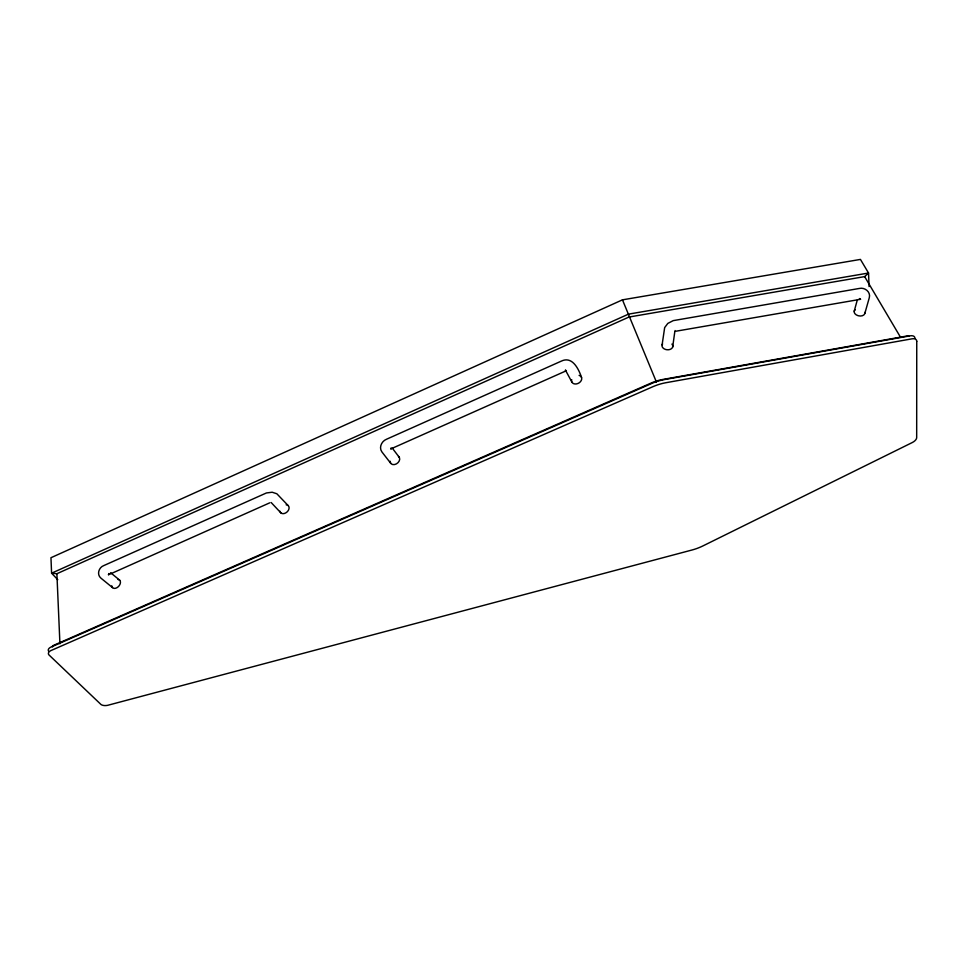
<?xml version="1.0" encoding="UTF-8"?>
<svg xmlns="http://www.w3.org/2000/svg" width="965" height="965" viewBox="0 0 965 965"><rect width="100%" height="100%" fill="white"/><g stroke="black" fill="none" stroke-linecap="round" stroke-linejoin="round"><path stroke-width="1.45" d="M108.478 574.621L108.985 573.512L108.538 574.766L269.778 502.813M662.111 344.831L664.668 327.569L667.804 323.42L673.208 320.633L859.296 288.463C864.761 287.075 870.997 291.997 869.272 297.799L864.857 313.372M672.677 347.014L674.788 331.791M391.102 447.941L390.849 449.051L391.139 448.496M854.194 311.273L857.258 300.115M869.067 286.569L868.536 273.023L628.505 314.132L51.591 573.198L56.887 573.717L628.951 317.051L864.652 276.617L868.536 273.023L860.442 259.416L622.461 299.838L50.964 557.722L51.591 573.198L57.767 579.688M674.993 331.345L675.09 330.537M391.175 448.761L565.406 371.163M676.127 331.188L860.539 299.295L859.525 298.631M860.478 299.138L859.417 298.547M112.519 587.589L100.915 578.131C96.512 574.525 98.792 567.384 103.762 565.599L266.461 492.946L272.19 492.234L276.859 493.778L288.077 505.491M565.538 370.234L566.346 370.898L565.357 370.21M110.637 572.715L119.708 580.23M271.165 502.524L280.924 512.934M390.68 463.236L381.911 451.922C378.618 447.458 381.694 441.102 386.495 439.256L561.232 361.163C572.354 355.675 578.686 369.04 581.545 377.448M392.381 448.255L399.196 457.217M52.556 646.876L52.508 646.803A2.207 1.194 -4.7 0 1 53.027 645.609L651.568 382.864A32.593 20.096 -22.8 0 1 662.593 379.498L907.582 335.892A2.232 1.267 -29 0 1 908.849 336.327M864.652 276.617L900.478 337.195M565.743 370.669L571.75 381.79M622.461 299.838L656.417 382.044M56.887 573.717L59.927 643.751M48.757 651.435A6.514 3.51 -4.8 0 1 50.542 647.286L651.749 383.443A37.056 22.774 -22.7 0 1 664.294 379.595L910.079 335.844A6.815 3.848 -28.9 0 1 914.953 338.341M398.497 456.481A5.223 3.872 -37.3 0 1 396.506 463.827A5.223 3.872 -37.3 0 1 390.186 461.222M579.096 375.397A5.368 4.041 -28.5 0 1 581.316 380.403A5.368 4.041 -28.5 0 1 574.995 383.986A5.368 4.041 -28.5 0 1 571.702 379.607M671.942 344.095A5.416 3.836 6 0 1 671.061 348.944A5.416 3.836 6 0 1 664.113 348.823A5.416 3.836 6 0 1 662.593 343.914M864.845 312.419A5.428 3.619 11.1 0 1 858.138 315.712A5.428 3.619 11.1 0 1 855.255 309.644M118.007 579.47A5.151 3.51 -47.2 0 1 120.287 583.487A5.151 3.51 -47.2 0 1 115.667 588.228A5.151 3.51 -47.2 0 1 111.783 585.827M286.171 504.792A5.175 3.739 -41.9 0 1 289.005 508.676A5.175 3.739 -41.9 0 1 284.41 513.464A5.175 3.739 -41.9 0 1 279.971 511.221M916.75 341.345L916.678 437.567A6.2 3.245 -26.6 0 1 912.239 442.561L702.846 545.961A32.774 17.828 -21.1 0 1 692.303 549.929L107.61 705.331A6.092 3.124 -6.6 0 1 100.999 704.498L48.877 654.837A6.526 3.51 -4.8 0 1 50.675 650.687L653.076 386.615A37.116 22.75 -22.7 0 1 665.657 382.755L911.877 338.848A6.839 3.848 -28.9 0 1 916.75 341.345"/></g></svg>
